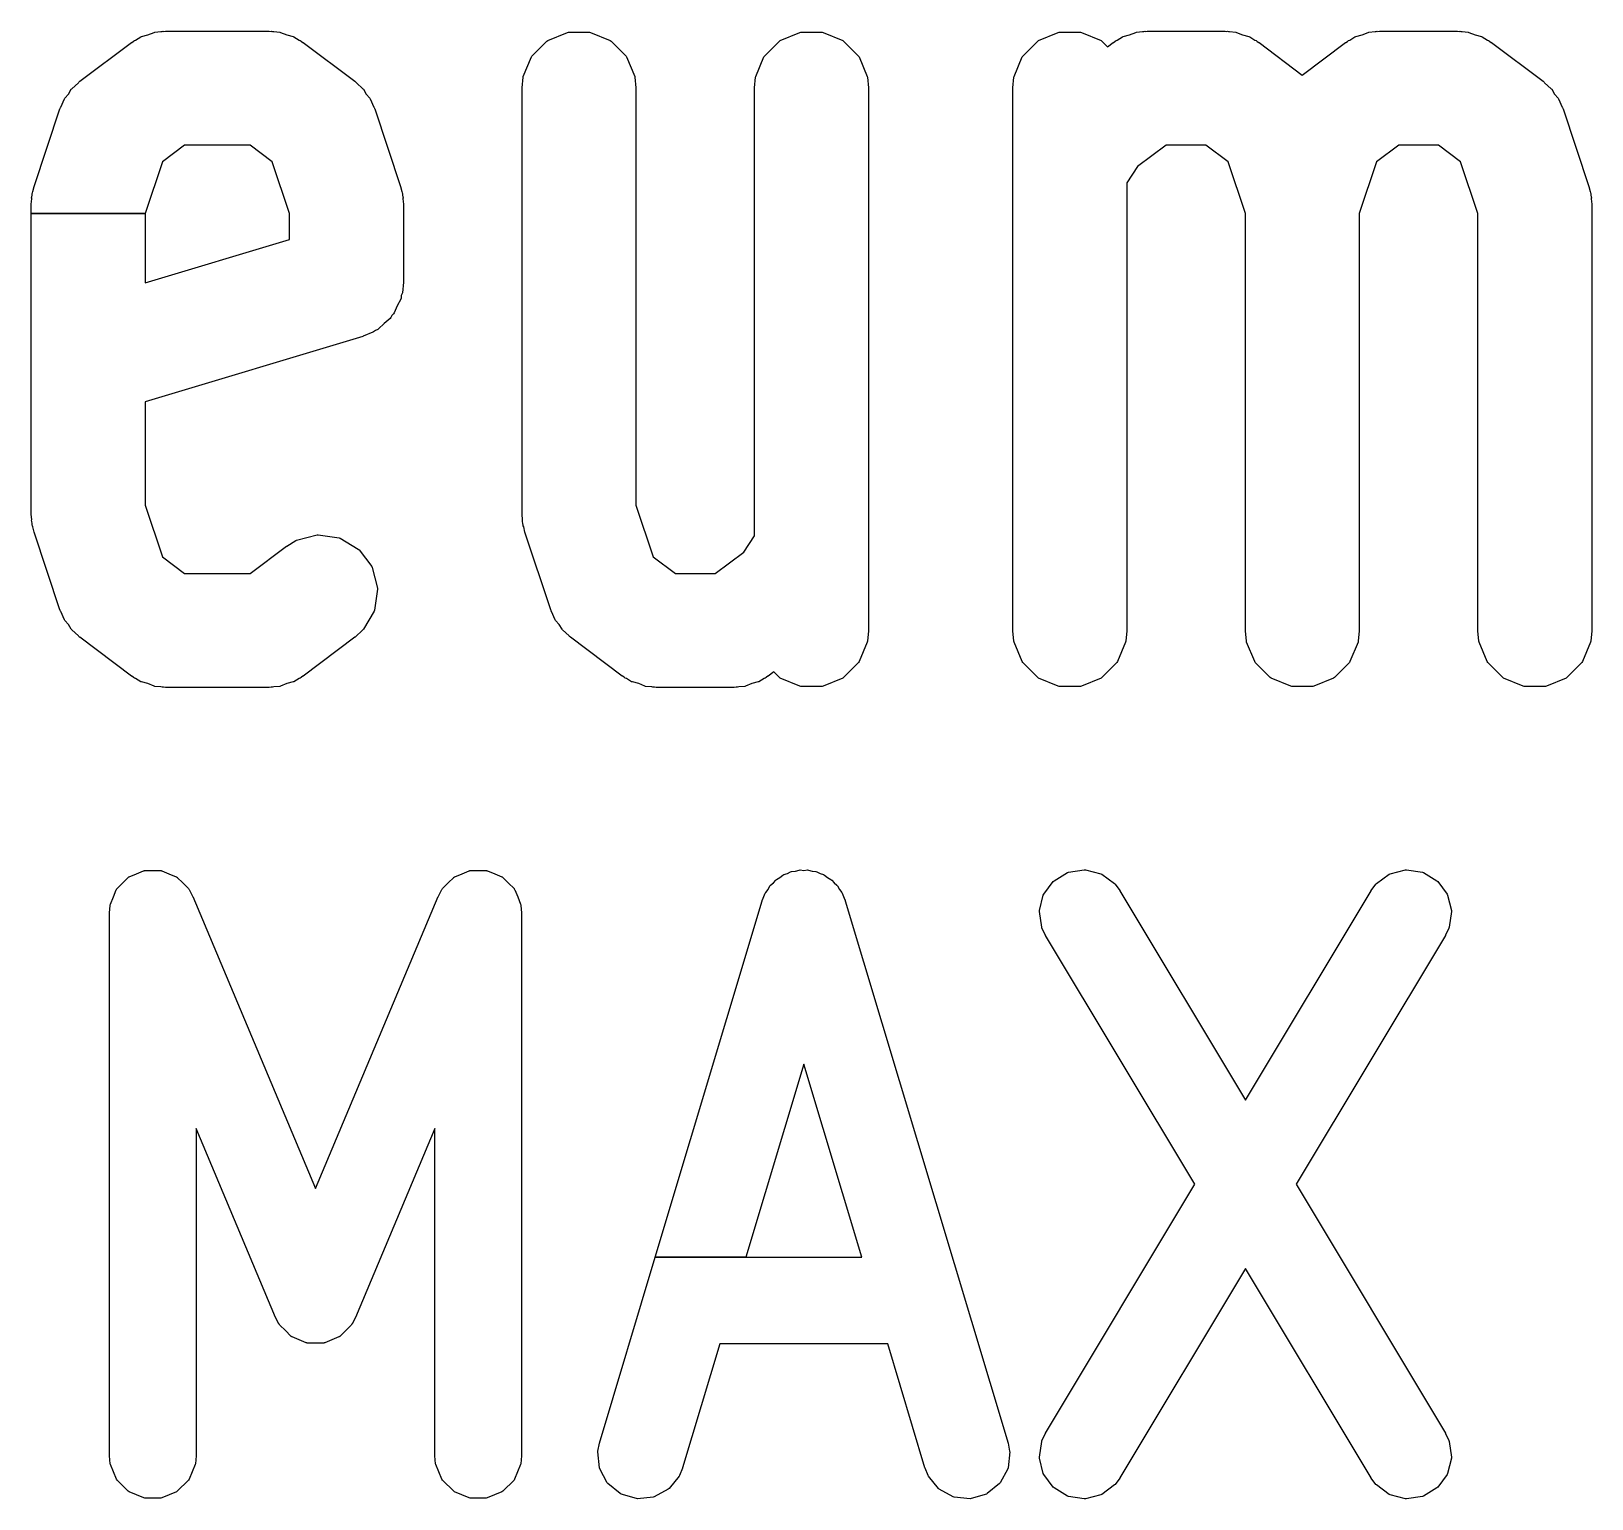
# Model space of a CAD drawing. Header units: millimetres. Extents: x 0 to 98, y 0 to 67.8.
# Drawn here: x 6.04 to 8.917, y 62.215 to 64.921 of the extents above; entities that cross this region are included whole.
import ezdxf

# ---------------------------------------------------------------- set-up
doc = ezdxf.new("R2010")
doc.units = ezdxf.units.MM
doc.layers.add('Edge.Cuts', color=254, linetype='CONTINUOUS', true_color=0xd0d2cd)

msp = doc.modelspace()

# ---------------------------------------------------------------- linework, layer by layer
at = {"layer": 'Edge.Cuts', "linetype": 'CONTINUOUS'}
for p, q in [((6.129857, 64.829043), (6.225095, 64.900472)), ((6.225095, 64.900472), (6.225501, 64.900746)), ((6.225501, 64.900746), (6.22828, 64.902434)), ((6.22828, 64.902434), (6.229004, 64.903156)), ((6.229004, 64.903156), (6.230624, 64.904238)), ((6.230624, 64.904238), (6.232613, 64.905063)), ((6.232613, 64.905063), (6.242262, 64.910916)), ((6.242262, 64.910916), (6.243614, 64.911484)), ((6.243614, 64.911484), (6.255411, 64.914508)), ((6.255411, 64.914508), (6.266673, 64.919171)), ((6.266673, 64.919171), (6.268096, 64.919527)), ((6.268096, 64.919527), (6.27932, 64.920633)), ((6.27932, 64.920633), (6.281412, 64.921168)), ((6.281412, 64.921168), (6.283357, 64.921274)), ((6.283357, 64.921274), (6.284368, 64.92113)), ((6.284368, 64.92113), (6.287606, 64.921448)), ((6.287606, 64.921448), (6.288095, 64.921472)), ((6.288095, 64.921472), (6.478571, 64.921472)), ((6.478571, 64.921472), (6.47906, 64.921448)), ((6.47906, 64.921448), (6.482296, 64.92113)), ((6.482296, 64.92113), (6.483309, 64.921274)), ((6.483309, 64.921274), (6.485255, 64.921168)), ((6.485255, 64.921168), (6.487345, 64.920633)), ((6.487345, 64.920633), (6.49857, 64.919527)), ((6.49857, 64.919527), (6.499994, 64.91917)), ((6.499994, 64.91917), (6.511246, 64.914509)), ((6.511246, 64.914509), (6.523053, 64.911484)), ((6.523053, 64.911484), (6.524405, 64.910915)), ((6.524405, 64.910915), (6.534048, 64.905065)), ((6.534048, 64.905065), (6.536043, 64.904238)), ((6.536043, 64.904238), (6.537664, 64.903155)), ((6.537664, 64.903155), (6.538385, 64.902434)), ((6.538385, 64.902434), (6.541165, 64.900747)), ((6.541165, 64.900747), (6.541571, 64.900472)), ((6.541571, 64.900472), (6.636809, 64.829043)), ((6.963317, 64.875565), (6.990907, 64.903155)), ((6.990907, 64.903155), (6.99253, 64.904238)), ((6.99253, 64.904238), (7.028578, 64.91917)), ((7.028578, 64.91917), (7.030491, 64.919551)), ((7.030491, 64.919551), (7.069509, 64.919551)), ((7.069509, 64.919551), (7.071422, 64.91917)), ((7.071422, 64.91917), (7.10747, 64.904238)), ((7.10747, 64.904238), (7.109093, 64.903155)), ((7.109093, 64.903155), (7.136683, 64.875565)), ((7.391888, 64.875565), (7.419478, 64.903155)), ((7.419478, 64.903155), (7.421101, 64.904238)), ((7.421101, 64.904238), (7.457149, 64.91917)), ((7.457149, 64.91917), (7.459062, 64.919551)), ((7.459062, 64.919551), (7.49808, 64.919551)), ((7.49808, 64.919551), (7.499993, 64.91917)), ((7.499993, 64.91917), (7.536041, 64.904238)), ((7.536041, 64.904238), (7.537664, 64.903155)), ((7.537664, 64.903155), (7.565254, 64.875565)), ((7.868079, 64.875565), (7.895669, 64.903155)), ((7.895669, 64.903155), (7.897292, 64.904238)), ((7.897292, 64.904238), (7.93334, 64.91917)), ((7.93334, 64.91917), (7.935253, 64.919551)), ((7.935253, 64.919551), (7.974271, 64.919551)), ((7.974271, 64.919551), (7.976184, 64.91917)), ((7.976184, 64.91917), (8.012232, 64.904238)), ((8.012232, 64.904238), (8.013855, 64.903155)), ((8.013855, 64.903155), (8.024286, 64.892724)), ((8.024286, 64.892724), (8.034619, 64.900472)), ((8.034619, 64.900472), (8.035025, 64.900746)), ((8.035025, 64.900746), (8.037804, 64.902434)), ((8.037804, 64.902434), (8.038528, 64.903156)), ((8.038528, 64.903156), (8.040148, 64.904238)), ((8.040148, 64.904238), (8.042137, 64.905063)), ((8.042137, 64.905063), (8.051786, 64.910916)), ((8.051786, 64.910916), (8.053138, 64.911484)), ((8.053138, 64.911484), (8.064935, 64.914508)), ((8.064935, 64.914508), (8.076197, 64.919171)), ((8.076197, 64.919171), (8.07762, 64.919527)), ((8.07762, 64.919527), (8.088844, 64.920633)), ((8.088844, 64.920633), (8.090936, 64.921168)), ((8.090936, 64.921168), (8.092881, 64.921274)), ((8.092881, 64.921274), (8.093892, 64.92113)), ((8.093892, 64.92113), (8.09713, 64.921448)), ((8.09713, 64.921448), (8.097619, 64.921472)), ((8.097619, 64.921472), (8.240476, 64.921472)), ((8.240476, 64.921472), (8.240965, 64.921448)), ((8.240965, 64.921448), (8.244201, 64.92113)), ((8.244201, 64.92113), (8.245214, 64.921274)), ((8.245214, 64.921274), (8.24716, 64.921168)), ((8.24716, 64.921168), (8.24925, 64.920633)), ((8.24925, 64.920633), (8.260475, 64.919527)), ((8.260475, 64.919527), (8.261899, 64.91917)), ((8.261899, 64.91917), (8.273151, 64.914509)), ((8.273151, 64.914509), (8.284958, 64.911484)), ((8.284958, 64.911484), (8.28631, 64.910915)), ((8.28631, 64.910915), (8.295953, 64.905065)), ((8.295953, 64.905065), (8.297948, 64.904238)), ((8.297948, 64.904238), (8.299569, 64.903155)), ((8.299569, 64.903155), (8.30029, 64.902434)), ((8.30029, 64.902434), (8.30307, 64.900747)), ((8.30307, 64.900747), (8.303476, 64.900472)), ((8.303476, 64.900472), (8.383333, 64.84058)), ((8.383333, 64.84058), (8.46319, 64.900472)), ((8.46319, 64.900472), (8.463596, 64.900746)), ((8.463596, 64.900746), (8.466375, 64.902434)), ((8.466375, 64.902434), (8.467099, 64.903156)), ((8.467099, 64.903156), (8.468719, 64.904238)), ((8.468719, 64.904238), (8.470708, 64.905063)), ((8.470708, 64.905063), (8.480357, 64.910916)), ((8.480357, 64.910916), (8.481709, 64.911484)), ((8.481709, 64.911484), (8.493506, 64.914508)), ((8.493506, 64.914508), (8.504768, 64.919171)), ((8.504768, 64.919171), (8.506191, 64.919527)), ((8.506191, 64.919527), (8.517415, 64.920633)), ((8.517415, 64.920633), (8.519507, 64.921168)), ((8.519507, 64.921168), (8.521452, 64.921274)), ((8.521452, 64.921274), (8.522463, 64.92113)), ((8.522463, 64.92113), (8.525701, 64.921448)), ((8.525701, 64.921448), (8.52619, 64.921472)), ((8.52619, 64.921472), (8.669047, 64.921472)), ((8.669047, 64.921472), (8.669536, 64.921448)), ((8.669536, 64.921448), (8.672771, 64.92113)), ((8.672771, 64.92113), (8.673784, 64.921274)), ((8.673784, 64.921274), (8.67573, 64.921168)), ((8.67573, 64.921168), (8.67782, 64.920633)), ((8.67782, 64.920633), (8.689046, 64.919527)), ((8.689046, 64.919527), (8.690469, 64.91917)), ((8.690469, 64.91917), (8.701716, 64.914512)), ((8.701716, 64.914512), (8.713528, 64.911485)), ((8.713528, 64.911485), (8.714881, 64.910916)), ((8.714881, 64.910916), (8.72453, 64.905062)), ((8.72453, 64.905062), (8.726518, 64.904238)), ((8.726518, 64.904238), (8.72814, 64.903155)), ((8.72814, 64.903155), (8.728861, 64.902434)), ((8.728861, 64.902434), (8.731641, 64.900747)), ((8.731641, 64.900747), (8.732047, 64.900472)), ((8.732047, 64.900472), (8.827286, 64.829043)), ((6.947302, 64.837894), (6.962234, 64.873942)), ((6.962234, 64.873942), (6.963317, 64.875565)), ((7.136683, 64.875565), (7.137766, 64.873942)), ((7.137766, 64.873942), (7.152698, 64.837894)), ((7.375873, 64.837894), (7.390805, 64.873942)), ((7.390805, 64.873942), (7.391888, 64.875565)), ((7.565254, 64.875565), (7.566337, 64.873942)), ((7.566337, 64.873942), (7.581269, 64.837894)), ((7.852064, 64.837894), (7.866996, 64.873942)), ((7.866996, 64.873942), (7.868079, 64.875565)), ((6.108893, 64.805558), (6.1141, 64.814349)), ((6.1141, 64.814349), (6.115024, 64.815488)), ((6.115024, 64.815488), (6.12711, 64.826562)), ((6.12711, 64.826562), (6.127771, 64.827322)), ((6.127771, 64.827322), (6.128886, 64.828188)), ((6.128886, 64.828188), (6.129483, 64.828733)), ((6.129483, 64.828733), (6.129857, 64.829043)), ((6.636809, 64.829043), (6.637185, 64.828731)), ((6.637185, 64.828731), (6.637776, 64.82819)), ((6.637776, 64.82819), (6.638899, 64.827318)), ((6.638899, 64.827318), (6.639559, 64.826557)), ((6.639559, 64.826557), (6.651642, 64.815487)), ((6.651642, 64.815487), (6.652566, 64.814347)), ((6.652566, 64.814347), (6.657767, 64.805562)), ((6.945, 64.816472), (6.945024, 64.816962)), ((6.945, 64.030758), (6.945, 64.816472)), ((6.945024, 64.816962), (6.946945, 64.836471)), ((6.946945, 64.836471), (6.947302, 64.837894)), ((7.152698, 64.837894), (7.153055, 64.836471)), ((7.153055, 64.836471), (7.154976, 64.816962)), ((7.154976, 64.816962), (7.155, 64.816472)), ((7.155, 64.816472), (7.155, 64.047795)), ((7.373571, 64.816472), (7.373595, 64.816962)), ((7.373571, 63.991122), (7.373571, 64.816472)), ((7.373595, 64.816962), (7.375516, 64.836471)), ((7.375516, 64.836471), (7.375873, 64.837894)), ((7.581269, 64.837894), (7.581626, 64.836471)), ((7.581626, 64.836471), (7.583547, 64.816962)), ((7.583547, 64.816962), (7.583571, 64.816472)), ((7.583571, 64.816472), (7.583571, 63.816472)), ((7.849762, 64.816472), (7.849786, 64.816962)), ((7.849762, 63.816472), (7.849762, 64.816472)), ((7.849786, 64.816962), (7.851707, 64.836471)), ((7.851707, 64.836471), (7.852064, 64.837894)), ((8.827286, 64.829043), (8.827662, 64.828731)), ((8.827662, 64.828731), (8.828254, 64.828189)), ((8.828254, 64.828189), (8.829374, 64.827319)), ((8.829374, 64.827319), (8.830029, 64.826564)), ((8.830029, 64.826564), (8.842119, 64.815488)), ((8.842119, 64.815488), (8.843043, 64.814348)), ((8.843043, 64.814348), (8.848246, 64.80556)), ((6.094734, 64.781643), (6.101414, 64.796604)), ((6.101414, 64.796604), (6.102203, 64.797842)), ((6.102203, 64.797842), (6.108893, 64.805558)), ((6.657767, 64.805562), (6.664463, 64.797842)), ((6.664463, 64.797842), (6.665252, 64.796604)), ((6.665252, 64.796604), (6.67193, 64.781643)), ((8.848246, 64.80556), (8.85494, 64.797842)), ((8.85494, 64.797842), (8.855729, 64.796604)), ((8.855729, 64.796604), (8.862408, 64.781641)), ((6.045627, 64.63539), (6.093246, 64.778246)), ((6.093246, 64.778246), (6.093422, 64.778701)), ((6.093422, 64.778701), (6.093748, 64.779434)), ((6.093748, 64.779434), (6.094219, 64.780771)), ((6.094219, 64.780771), (6.094734, 64.781643)), ((6.67193, 64.781643), (6.672444, 64.780776)), ((6.672444, 64.780776), (6.672911, 64.779447)), ((6.672911, 64.779447), (6.673242, 64.778706)), ((6.673242, 64.778706), (6.67342, 64.778247)), ((6.67342, 64.778247), (6.721039, 64.63539)), ((8.862408, 64.781641), (8.862922, 64.780774)), ((8.862922, 64.780774), (8.863388, 64.779446)), ((8.863388, 64.779446), (8.863719, 64.778706)), ((8.863719, 64.778706), (8.863897, 64.778247)), ((8.863897, 64.778247), (8.911516, 64.63539)), ((6.323096, 64.711472), (6.282094, 64.680723)), ((6.44357, 64.711472), (6.323096, 64.711472)), ((6.48457, 64.680723), (6.44357, 64.711472)), ((8.13262, 64.711472), (8.079769, 64.671835)), ((8.205475, 64.711472), (8.13262, 64.711472)), ((8.246475, 64.680723), (8.205475, 64.711472)), ((8.561191, 64.711472), (8.520189, 64.680723)), ((8.634047, 64.711472), (8.561191, 64.711472)), ((8.675047, 64.680723), (8.634047, 64.711472)), ((6.282094, 64.680723), (6.250238, 64.58515)), ((6.516428, 64.58515), (6.48457, 64.680723)), ((8.079769, 64.671835), (8.059762, 64.641824)), ((8.278333, 64.58515), (8.246475, 64.680723)), ((8.520189, 64.680723), (8.488333, 64.58515)), ((8.706905, 64.58515), (8.675047, 64.680723)), ((8.059762, 64.641824), (8.059762, 63.816472)), ((6.040262, 64.602676), (6.041192, 64.612132)), ((6.041036, 64.614339), (6.041147, 64.615801)), ((6.041192, 64.612132), (6.041036, 64.614339)), ((6.041147, 64.615801), (6.041864, 64.618961)), ((6.041864, 64.618961), (6.042183, 64.622186)), ((6.042183, 64.622186), (6.042539, 64.623607)), ((6.042539, 64.623607), (6.043389, 64.625662)), ((6.043389, 64.625662), (6.045495, 64.634918)), ((6.045495, 64.634918), (6.045627, 64.63539)), ((6.721039, 64.63539), (6.721172, 64.634917)), ((6.721172, 64.634917), (6.723277, 64.625657)), ((6.723277, 64.625657), (6.724126, 64.623609)), ((6.724126, 64.623609), (6.724483, 64.622185)), ((6.724483, 64.622185), (6.7248, 64.618957)), ((6.7248, 64.618957), (6.725518, 64.615803)), ((6.72563, 64.614338), (6.725472, 64.61213)), ((6.725472, 64.61213), (6.726404, 64.602676)), ((6.725518, 64.615803), (6.72563, 64.614338)), ((8.911516, 64.63539), (8.911649, 64.634917)), ((8.911649, 64.634917), (8.913754, 64.625657)), ((8.913754, 64.625657), (8.914603, 64.623609)), ((8.914603, 64.623609), (8.91496, 64.622185)), ((8.91496, 64.622185), (8.915277, 64.618957)), ((8.915277, 64.618957), (8.915995, 64.615803)), ((8.916107, 64.614338), (8.915949, 64.61213)), ((8.915949, 64.61213), (8.916881, 64.602676)), ((8.915995, 64.615803), (8.916107, 64.614338)), ((6.040238, 64.602186), (6.040262, 64.602676)), ((6.040238, 64.58515), (6.040238, 64.602186)), ((6.040238, 64.030758), (6.040238, 64.58515)), ((6.040238, 64.58515), (6.250238, 64.58515)), ((6.250238, 64.58515), (6.040238, 64.58515)), ((6.250238, 64.58515), (6.250238, 64.457597)), ((6.516428, 64.537454), (6.516428, 64.58515)), ((6.726404, 64.602676), (6.726428, 64.602186)), ((6.726428, 64.602186), (6.726428, 64.459329)), ((8.278333, 63.816472), (8.278333, 64.58515)), ((8.488333, 64.58515), (8.488333, 63.816472)), ((8.706905, 63.816472), (8.706905, 64.58515)), ((8.916881, 64.602676), (8.916905, 64.602186)), ((8.916905, 64.602186), (8.916905, 63.816472)), ((6.250238, 64.457597), (6.516428, 64.537454)), ((6.724126, 64.437906), (6.722448, 64.43386)), ((6.724483, 64.43933), (6.724126, 64.437906)), ((6.726404, 64.458839), (6.724483, 64.43933)), ((6.726428, 64.459329), (6.726404, 64.458839)), ((6.714659, 64.415054), (6.709194, 64.401859)), ((6.721435, 64.427636), (6.714659, 64.415054)), ((6.722007, 64.429503), (6.721435, 64.427636)), ((6.722448, 64.43386), (6.722007, 64.429503)), ((6.69062, 64.382748), (6.680521, 64.372647)), ((6.701694, 64.391778), (6.69062, 64.382748)), ((6.702937, 64.393283), (6.701694, 64.391778)), ((6.705013, 64.397141), (6.702937, 64.393283)), ((6.70811, 64.400236), (6.705013, 64.397141)), ((6.709194, 64.401859), (6.70811, 64.400236)), ((6.6516, 64.358757), (6.250238, 64.238349)), ((6.652062, 64.358921), (6.6516, 64.358757)), ((6.670196, 64.366367), (6.652062, 64.358921)), ((6.671458, 64.367118), (6.670196, 64.366367)), ((6.674851, 64.369887), (6.671458, 64.367118)), ((6.678898, 64.371562), (6.674851, 64.369887)), ((6.680521, 64.372647), (6.678898, 64.371562)), ((6.250238, 64.238349), (6.250238, 64.047795)), ((6.250238, 64.047795), (6.282094, 63.952222)), ((7.155, 64.047795), (7.186856, 63.952222)), ((6.040262, 64.030268), (6.040238, 64.030758)), ((6.041192, 64.020814), (6.040262, 64.030268)), ((6.041036, 64.018605), (6.041192, 64.020814)), ((6.041147, 64.017143), (6.041036, 64.018605)), ((6.041864, 64.013985), (6.041147, 64.017143)), ((6.042183, 64.010758), (6.041864, 64.013985)), ((6.042539, 64.009336), (6.042183, 64.010758)), ((6.043389, 64.007281), (6.042539, 64.009336)), ((6.045495, 63.998026), (6.043389, 64.007281)), ((6.945024, 64.030268), (6.945, 64.030758)), ((6.945954, 64.020814), (6.945024, 64.030268)), ((6.945798, 64.018605), (6.945954, 64.020814)), ((6.945909, 64.017143), (6.945798, 64.018605)), ((6.946626, 64.013985), (6.945909, 64.017143)), ((6.946945, 64.010758), (6.946626, 64.013985)), ((6.947301, 64.009336), (6.946945, 64.010758)), ((6.948151, 64.007281), (6.947301, 64.009336)), ((6.950257, 63.998026), (6.948151, 64.007281)), ((6.045627, 63.997554), (6.045495, 63.998026)), ((6.093245, 63.854697), (6.045627, 63.997554)), ((6.511215, 63.972175), (6.527975, 63.982344)), ((6.527975, 63.982344), (6.529328, 63.982913)), ((6.529328, 63.982913), (6.567126, 63.992596)), ((6.567126, 63.992596), (6.569074, 63.992702)), ((6.569074, 63.992702), (6.6077, 63.987184)), ((6.6077, 63.987184), (6.609541, 63.986536)), ((6.609541, 63.986536), (6.643115, 63.966656)), ((6.950389, 63.997554), (6.950257, 63.998026)), ((6.998007, 63.854697), (6.950389, 63.997554)), ((7.353562, 63.961109), (7.373571, 63.991122)), ((6.282094, 63.952222), (6.323095, 63.921472)), ((6.443571, 63.921472), (6.510809, 63.9719)), ((6.510809, 63.9719), (6.511215, 63.972175)), ((6.643115, 63.966656), (6.644567, 63.965354)), ((6.644567, 63.965354), (6.667978, 63.93414)), ((7.186856, 63.952222), (7.227857, 63.921472)), ((7.300714, 63.921472), (7.353562, 63.961109)), ((6.323095, 63.921472), (6.443571, 63.921472)), ((6.667978, 63.93414), (6.668822, 63.932381)), ((6.668822, 63.932381), (6.678505, 63.894583)), ((7.227857, 63.921472), (7.300714, 63.921472)), ((6.678611, 63.892635), (6.673093, 63.854009)), ((6.678505, 63.894583), (6.678611, 63.892635)), ((6.093422, 63.854242), (6.093245, 63.854697)), ((6.093746, 63.853515), (6.093422, 63.854242)), ((6.09422, 63.85217), (6.093746, 63.853515)), ((6.094729, 63.851309), (6.09422, 63.85217)), ((6.101414, 63.836338), (6.094729, 63.851309)), ((6.102203, 63.835101), (6.101414, 63.836338)), ((6.108895, 63.827385), (6.102203, 63.835101)), ((6.672445, 63.852168), (6.652565, 63.818594)), ((6.673093, 63.854009), (6.672445, 63.852168)), ((6.998184, 63.854242), (6.998007, 63.854697)), ((6.998508, 63.853515), (6.998184, 63.854242)), ((6.998982, 63.85217), (6.998508, 63.853515)), ((6.999491, 63.851309), (6.998982, 63.85217)), ((7.006176, 63.836338), (6.999491, 63.851309)), ((7.006965, 63.835101), (7.006176, 63.836338)), ((7.013657, 63.827385), (7.006965, 63.835101)), ((6.114101, 63.818594), (6.108895, 63.827385)), ((6.115025, 63.817455), (6.114101, 63.818594)), ((6.12711, 63.806383), (6.115025, 63.817455)), ((6.127768, 63.805625), (6.12711, 63.806383)), ((6.128876, 63.804766), (6.127768, 63.805625)), ((6.12948, 63.804212), (6.128876, 63.804766)), ((6.651641, 63.817455), (6.637187, 63.804213)), ((6.652565, 63.818594), (6.651641, 63.817455)), ((7.018863, 63.818594), (7.013657, 63.827385)), ((7.019787, 63.817455), (7.018863, 63.818594)), ((7.031872, 63.806383), (7.019787, 63.817455)), ((7.03253, 63.805625), (7.031872, 63.806383)), ((7.033638, 63.804766), (7.03253, 63.805625)), ((7.034242, 63.804212), (7.033638, 63.804766)), ((7.583547, 63.815982), (7.581626, 63.796473)), ((7.583571, 63.816472), (7.583547, 63.815982)), ((7.849786, 63.815982), (7.849762, 63.816472)), ((7.851707, 63.796473), (7.849786, 63.815982)), ((8.059738, 63.815982), (8.057817, 63.796473)), ((8.059762, 63.816472), (8.059738, 63.815982)), ((8.278357, 63.815982), (8.278333, 63.816472)), ((8.280278, 63.796473), (8.278357, 63.815982)), ((8.488309, 63.815982), (8.486388, 63.796473)), ((8.488333, 63.816472), (8.488309, 63.815982)), ((8.706929, 63.815982), (8.706905, 63.816472)), ((8.70885, 63.796473), (8.706929, 63.815982)), ((8.916881, 63.815982), (8.91496, 63.796473)), ((8.916905, 63.816472), (8.916881, 63.815982)), ((6.129857, 63.8039), (6.12948, 63.804212)), ((6.225095, 63.732472), (6.129857, 63.8039)), ((6.636809, 63.8039), (6.541571, 63.732472)), ((6.637187, 63.804213), (6.636809, 63.8039)), ((7.034619, 63.8039), (7.034242, 63.804212)), ((7.129857, 63.732472), (7.034619, 63.8039)), ((7.581269, 63.79505), (7.566337, 63.759002)), ((7.581626, 63.796473), (7.581269, 63.79505)), ((7.852064, 63.79505), (7.851707, 63.796473)), ((7.866996, 63.759002), (7.852064, 63.79505)), ((8.05746, 63.79505), (8.042528, 63.759002)), ((8.057817, 63.796473), (8.05746, 63.79505)), ((8.280635, 63.79505), (8.280278, 63.796473)), ((8.295567, 63.759002), (8.280635, 63.79505)), ((8.486031, 63.79505), (8.471099, 63.759002)), ((8.486388, 63.796473), (8.486031, 63.79505)), ((8.709207, 63.79505), (8.70885, 63.796473)), ((8.724139, 63.759002), (8.709207, 63.79505)), ((8.914603, 63.79505), (8.899671, 63.759002)), ((8.91496, 63.796473), (8.914603, 63.79505)), ((7.565254, 63.757379), (7.537664, 63.729789)), ((7.566337, 63.759002), (7.565254, 63.757379)), ((7.868079, 63.757379), (7.866996, 63.759002)), ((7.895669, 63.729789), (7.868079, 63.757379)), ((8.041445, 63.757379), (8.013855, 63.729789)), ((8.042528, 63.759002), (8.041445, 63.757379)), ((8.29665, 63.757379), (8.295567, 63.759002)), ((8.32424, 63.729789), (8.29665, 63.757379)), ((8.470016, 63.757379), (8.442426, 63.729789)), ((8.471099, 63.759002), (8.470016, 63.757379)), ((8.725222, 63.757379), (8.724139, 63.759002)), ((8.752812, 63.729789), (8.725222, 63.757379)), ((8.898588, 63.757379), (8.870998, 63.729789)), ((8.899671, 63.759002), (8.898588, 63.757379)), ((6.225502, 63.732197), (6.225095, 63.732472)), ((6.228278, 63.730513), (6.225502, 63.732197)), ((6.229002, 63.729789), (6.228278, 63.730513)), ((6.230625, 63.728705), (6.229002, 63.729789)), ((6.232614, 63.727882), (6.230625, 63.728705)), ((6.242261, 63.722028), (6.232614, 63.727882)), ((6.243614, 63.721459), (6.242261, 63.722028)), ((6.255424, 63.718434), (6.243614, 63.721459)), ((6.266673, 63.713774), (6.255424, 63.718434)), ((6.511243, 63.718435), (6.499994, 63.713774)), ((6.523052, 63.721459), (6.511243, 63.718435)), ((6.524405, 63.722028), (6.523052, 63.721459)), ((6.534052, 63.727883), (6.524405, 63.722028)), ((6.53604, 63.728705), (6.534052, 63.727883)), ((6.537665, 63.729791), (6.53604, 63.728705)), ((6.538384, 63.730512), (6.537665, 63.729791)), ((6.541164, 63.732197), (6.538384, 63.730512)), ((6.541571, 63.732472), (6.541164, 63.732197)), ((7.130264, 63.732197), (7.129857, 63.732472)), ((7.13304, 63.730513), (7.130264, 63.732197)), ((7.133764, 63.729789), (7.13304, 63.730513)), ((7.135387, 63.728705), (7.133764, 63.729789)), ((7.137376, 63.727882), (7.135387, 63.728705)), ((7.147023, 63.722028), (7.137376, 63.727882)), ((7.148376, 63.721459), (7.147023, 63.722028)), ((7.160186, 63.718434), (7.148376, 63.721459)), ((7.171435, 63.713774), (7.160186, 63.718434)), ((7.368386, 63.718435), (7.357137, 63.713774)), ((7.380195, 63.721459), (7.368386, 63.718435)), ((7.381548, 63.722028), (7.380195, 63.721459)), ((7.391195, 63.727883), (7.381548, 63.722028)), ((7.393183, 63.728705), (7.391195, 63.727883)), ((7.394808, 63.729791), (7.393183, 63.728705)), ((7.395527, 63.730512), (7.394808, 63.729791)), ((7.398307, 63.732197), (7.395527, 63.730512)), ((7.398714, 63.732472), (7.398307, 63.732197)), ((7.409045, 63.740222), (7.398714, 63.732472)), ((7.419478, 63.729789), (7.409045, 63.740222)), ((7.421101, 63.728706), (7.419478, 63.729789)), ((7.457149, 63.713774), (7.421101, 63.728706)), ((7.536041, 63.728706), (7.499993, 63.713774)), ((7.537664, 63.729789), (7.536041, 63.728706)), ((7.897292, 63.728706), (7.895669, 63.729789)), ((7.93334, 63.713774), (7.897292, 63.728706)), ((8.012232, 63.728706), (7.976184, 63.713774)), ((8.013855, 63.729789), (8.012232, 63.728706)), ((8.325863, 63.728706), (8.32424, 63.729789)), ((8.361911, 63.713774), (8.325863, 63.728706)), ((8.440803, 63.728706), (8.404755, 63.713774)), ((8.442426, 63.729789), (8.440803, 63.728706)), ((8.754435, 63.728706), (8.752812, 63.729789)), ((8.790483, 63.713774), (8.754435, 63.728706)), ((8.869375, 63.728706), (8.833327, 63.713774)), ((8.870998, 63.729789), (8.869375, 63.728706)), ((6.268096, 63.713417), (6.266673, 63.713774)), ((6.279324, 63.712313), (6.268096, 63.713417)), ((6.281411, 63.711777), (6.279324, 63.712313)), ((6.283361, 63.71167), (6.281411, 63.711777)), ((6.284371, 63.711815), (6.283361, 63.71167)), ((6.287605, 63.711496), (6.284371, 63.711815)), ((6.288095, 63.711472), (6.287605, 63.711496)), ((6.478571, 63.711472), (6.288095, 63.711472)), ((6.479062, 63.711496), (6.478571, 63.711472)), ((6.482293, 63.711815), (6.479062, 63.711496)), ((6.483305, 63.71167), (6.482293, 63.711815)), ((6.485256, 63.711777), (6.483305, 63.71167)), ((6.487342, 63.712313), (6.485256, 63.711777)), ((6.49857, 63.713417), (6.487342, 63.712313)), ((6.499994, 63.713774), (6.49857, 63.713417)), ((7.172858, 63.713417), (7.171435, 63.713774)), ((7.184086, 63.712313), (7.172858, 63.713417)), ((7.186173, 63.711777), (7.184086, 63.712313)), ((7.188123, 63.71167), (7.186173, 63.711777)), ((7.189133, 63.711815), (7.188123, 63.71167)), ((7.192367, 63.711496), (7.189133, 63.711815)), ((7.192857, 63.711472), (7.192367, 63.711496)), ((7.335714, 63.711472), (7.192857, 63.711472)), ((7.336205, 63.711496), (7.335714, 63.711472)), ((7.339436, 63.711815), (7.336205, 63.711496)), ((7.340448, 63.71167), (7.339436, 63.711815)), ((7.342399, 63.711777), (7.340448, 63.71167)), ((7.344485, 63.712313), (7.342399, 63.711777)), ((7.355713, 63.713417), (7.344485, 63.712313)), ((7.357137, 63.713774), (7.355713, 63.713417)), ((7.459062, 63.713393), (7.457149, 63.713774)), ((7.49808, 63.713393), (7.459062, 63.713393)), ((7.499993, 63.713774), (7.49808, 63.713393)), ((7.935253, 63.713393), (7.93334, 63.713774)), ((7.974271, 63.713393), (7.935253, 63.713393)), ((7.976184, 63.713774), (7.974271, 63.713393)), ((8.363824, 63.713393), (8.361911, 63.713774)), ((8.402842, 63.713393), (8.363824, 63.713393)), ((8.404755, 63.713774), (8.402842, 63.713393)), ((8.792396, 63.713393), (8.790483, 63.713774)), ((8.831414, 63.713393), (8.792396, 63.713393)), ((8.833327, 63.713774), (8.831414, 63.713393)), ((6.234027, 63.36768), (6.247355, 63.373277)), ((6.247355, 63.373277), (6.247721, 63.373352)), ((6.247721, 63.373352), (6.247741, 63.37336)), ((6.247741, 63.37336), (6.248487, 63.373509)), ((6.248487, 63.373509), (6.249264, 63.373667)), ((6.249264, 63.373667), (6.249286, 63.373668)), ((6.249286, 63.373668), (6.249653, 63.37374)), ((6.249653, 63.37374), (6.264101, 63.37374)), ((6.264101, 63.37374), (6.278529, 63.373811)), ((6.278529, 63.373811), (6.278895, 63.37374)), ((6.278895, 63.37374), (6.278917, 63.37374)), ((6.278917, 63.37374), (6.279706, 63.373583)), ((6.279706, 63.373583), (6.280443, 63.37344)), ((6.280443, 63.37344), (6.280461, 63.373433)), ((6.280461, 63.373433), (6.28083, 63.373359)), ((6.28083, 63.373359), (6.294157, 63.367839)), ((6.834375, 63.367825), (6.84774, 63.37336)), ((6.84774, 63.37336), (6.848112, 63.373434)), ((6.848112, 63.373434), (6.848127, 63.37344)), ((6.848127, 63.37344), (6.848777, 63.373567)), ((6.848777, 63.373567), (6.849653, 63.37374)), ((6.849653, 63.37374), (6.849675, 63.37374)), ((6.849675, 63.37374), (6.850041, 63.373811)), ((6.850041, 63.373811), (6.864469, 63.37374)), ((6.864469, 63.37374), (6.878917, 63.37374)), ((6.878917, 63.37374), (6.879281, 63.373668)), ((6.879281, 63.373668), (6.879305, 63.373667)), ((6.879305, 63.373667), (6.880367, 63.373451)), ((6.880367, 63.373451), (6.880838, 63.373356)), ((6.880838, 63.373356), (6.880847, 63.373353)), ((6.880847, 63.373353), (6.881215, 63.373277)), ((6.881215, 63.373277), (6.894542, 63.36768)), ((7.448893, 63.372582), (7.455727, 63.374631)), ((7.455727, 63.374631), (7.457668, 63.374816)), ((7.457668, 63.374816), (7.46428, 63.374145)), ((7.46428, 63.374145), (7.470902, 63.374817)), ((7.470902, 63.374817), (7.472843, 63.374632)), ((7.472843, 63.374632), (7.479685, 63.37258)), ((7.952536, 63.370731), (7.981481, 63.375038)), ((7.981481, 63.375038), (7.98343, 63.374943)), ((7.98343, 63.374943), (8.011819, 63.367846)), ((8.545323, 63.367846), (8.573712, 63.374943)), ((8.573712, 63.374943), (8.575661, 63.375038)), ((8.575661, 63.375038), (8.604606, 63.370731)), ((6.198389, 63.340384), (6.208579, 63.350575)), ((6.208579, 63.350575), (6.218757, 63.360853)), ((6.218757, 63.360853), (6.21907, 63.361066)), ((6.21907, 63.361066), (6.219095, 63.36109)), ((6.219095, 63.36109), (6.219676, 63.361477)), ((6.219676, 63.361477), (6.220353, 63.361936)), ((6.220353, 63.361936), (6.22039, 63.361952)), ((6.22039, 63.361952), (6.220703, 63.36216)), ((6.220703, 63.36216), (6.234027, 63.36768)), ((6.294157, 63.367839), (6.294158, 63.367839)), ((6.294158, 63.367839), (6.307536, 63.362375)), ((6.307536, 63.362375), (6.307849, 63.362168)), ((6.307849, 63.362168), (6.307865, 63.362161)), ((6.307865, 63.362161), (6.308589, 63.361678)), ((6.308589, 63.361678), (6.309167, 63.361295)), ((6.309167, 63.361295), (6.309176, 63.361286)), ((6.309176, 63.361286), (6.309489, 63.361077)), ((6.309489, 63.361077), (6.319679, 63.350887)), ((6.319679, 63.350887), (6.319678, 63.350887)), ((6.319678, 63.350887), (6.329957, 63.340709)), ((6.798613, 63.340709), (6.808858, 63.350854)), ((6.808858, 63.350854), (6.819082, 63.361077)), ((6.819082, 63.361077), (6.819396, 63.361288)), ((6.819396, 63.361288), (6.819417, 63.361308)), ((6.819417, 63.361308), (6.820021, 63.361707)), ((6.820021, 63.361707), (6.820692, 63.362156)), ((6.820692, 63.362156), (6.820721, 63.362169)), ((6.820721, 63.362169), (6.821035, 63.362375)), ((6.821035, 63.362375), (6.834375, 63.367825)), ((6.894542, 63.36768), (6.907867, 63.36216)), ((6.907867, 63.36216), (6.908178, 63.361953)), ((6.908178, 63.361953), (6.908207, 63.36194)), ((6.908207, 63.36194), (6.908974, 63.361421)), ((6.908974, 63.361421), (6.909489, 63.361077)), ((6.909489, 63.361077), (6.909503, 63.361063)), ((6.909503, 63.361063), (6.909813, 63.360853)), ((6.909813, 63.360853), (6.919989, 63.350576)), ((6.919989, 63.350576), (6.91999, 63.350576)), ((6.91999, 63.350576), (6.930181, 63.340385)), ((7.398666, 63.339023), (7.402053, 63.345309)), ((7.402053, 63.345309), (7.403295, 63.346813)), ((7.403295, 63.346813), (7.408449, 63.351017)), ((7.408449, 63.351017), (7.412653, 63.356171)), ((7.412653, 63.356171), (7.414157, 63.357413)), ((7.414157, 63.357413), (7.420444, 63.360801)), ((7.420444, 63.360801), (7.425974, 63.365308)), ((7.425974, 63.365308), (7.427696, 63.366222)), ((7.427696, 63.366222), (7.43406, 63.368133)), ((7.43406, 63.368133), (7.439923, 63.371288)), ((7.439923, 63.371288), (7.441787, 63.371859)), ((7.441787, 63.371859), (7.448893, 63.372582)), ((7.479685, 63.37258), (7.486783, 63.371858)), ((7.486783, 63.371858), (7.488647, 63.371287)), ((7.488647, 63.371287), (7.494501, 63.368136)), ((7.494501, 63.368136), (7.500874, 63.366223)), ((7.500874, 63.366223), (7.502597, 63.365309)), ((7.502597, 63.365309), (7.508132, 63.360795)), ((7.508132, 63.360795), (7.514412, 63.357413)), ((7.514412, 63.357413), (7.515917, 63.356171)), ((7.515917, 63.356171), (7.520119, 63.351018)), ((7.520119, 63.351018), (7.525275, 63.346813)), ((7.525275, 63.346813), (7.526517, 63.345309)), ((7.526517, 63.345309), (7.5299, 63.339026)), ((7.90674, 63.330193), (7.924161, 63.353706)), ((7.924161, 63.353706), (7.925606, 63.355016)), ((7.925606, 63.355016), (7.9507, 63.370072)), ((7.9507, 63.370072), (7.952536, 63.370731)), ((8.011819, 63.367846), (8.013583, 63.367012)), ((8.013583, 63.367012), (8.037096, 63.349591)), ((8.037096, 63.349591), (8.038134, 63.348554)), ((8.038134, 63.348554), (8.046898, 63.336748)), ((8.510244, 63.336748), (8.519008, 63.348553)), ((8.519008, 63.348553), (8.520046, 63.34959)), ((8.520046, 63.34959), (8.543559, 63.367012)), ((8.543559, 63.367012), (8.545323, 63.367846)), ((8.604606, 63.370731), (8.606443, 63.370072)), ((8.606443, 63.370072), (8.631536, 63.355016)), ((8.631536, 63.355016), (8.63298, 63.353706)), ((8.63298, 63.353706), (8.650402, 63.330193)), ((6.186107, 63.311726), (6.191627, 63.325055)), ((6.191627, 63.325055), (6.197091, 63.338432)), ((6.197091, 63.338432), (6.1973, 63.33875)), ((6.1973, 63.33875), (6.197309, 63.33877)), ((6.197309, 63.33877), (6.197647, 63.339276)), ((6.197647, 63.339276), (6.198158, 63.34005)), ((6.198158, 63.34005), (6.198181, 63.340074)), ((6.198181, 63.340074), (6.198389, 63.340384)), ((6.329957, 63.340709), (6.330841, 63.339528)), ((6.330841, 63.339528), (6.330959, 63.339309)), ((6.330959, 63.339309), (6.330914, 63.339285)), ((6.330914, 63.339285), (6.331165, 63.338909)), ((6.331165, 63.338909), (6.331173, 63.338913)), ((6.331173, 63.338913), (6.331218, 63.338829)), ((6.331218, 63.338829), (6.331267, 63.338756)), ((6.331267, 63.338756), (6.331296, 63.338686)), ((6.331296, 63.338686), (6.337832, 63.326602)), ((6.337832, 63.326602), (6.338044, 63.326159)), ((6.338044, 63.326159), (6.564284, 62.787492)), ((6.564284, 62.787492), (6.790526, 63.32616)), ((6.790526, 63.32616), (6.790738, 63.326603)), ((6.790738, 63.326603), (6.797274, 63.338689)), ((6.797274, 63.338689), (6.797308, 63.338769)), ((6.797308, 63.338769), (6.797362, 63.338851)), ((6.797362, 63.338851), (6.797396, 63.338913)), ((6.797396, 63.338913), (6.797401, 63.33891)), ((6.797401, 63.33891), (6.797661, 63.339301)), ((6.797619, 63.339324), (6.797738, 63.339543)), ((6.797661, 63.339301), (6.797619, 63.339324)), ((6.797738, 63.339543), (6.798613, 63.340709)), ((6.930181, 63.340385), (6.930387, 63.340075)), ((6.930387, 63.340075), (6.930399, 63.340063)), ((6.930399, 63.340063), (6.931152, 63.338926)), ((6.931152, 63.338926), (6.931271, 63.338747)), ((6.931271, 63.338747), (6.931271, 63.338745)), ((6.931271, 63.338745), (6.931479, 63.338432)), ((6.931479, 63.338432), (6.936957, 63.32502)), ((6.936957, 63.32502), (6.942463, 63.311727)), ((7.190477, 62.660896), (7.387659, 63.318169)), ((7.387659, 63.318169), (7.387819, 63.318622)), ((7.387819, 63.318622), (7.387937, 63.318911)), ((7.387937, 63.318911), (7.387978, 63.318895)), ((7.387978, 63.318895), (7.388176, 63.319537)), ((7.388176, 63.319537), (7.388254, 63.319684)), ((7.388254, 63.319684), (7.393408, 63.332232)), ((7.393408, 63.332232), (7.394158, 63.333492)), ((7.394158, 63.333492), (7.398666, 63.339023)), ((7.5299, 63.339026), (7.534412, 63.333493)), ((7.534412, 63.333493), (7.535162, 63.332232)), ((7.535162, 63.332232), (7.540313, 63.319687)), ((7.540313, 63.319687), (7.540389, 63.319546)), ((7.540389, 63.319546), (7.540584, 63.318908)), ((7.540584, 63.318908), (7.540626, 63.318925)), ((7.540626, 63.318925), (7.540745, 63.318636)), ((7.540745, 63.318636), (7.540911, 63.318169)), ((7.540911, 63.318169), (7.840911, 62.318169)), ((7.898809, 63.30004), (7.905906, 63.328429)), ((7.905906, 63.328429), (7.90674, 63.330193)), ((8.046898, 63.336748), (8.04717, 63.33634)), ((8.04717, 63.33634), (8.278571, 62.950672)), ((8.278571, 62.950672), (8.509972, 63.33634)), ((8.509972, 63.33634), (8.510244, 63.336748)), ((8.650402, 63.330193), (8.651236, 63.328429)), ((8.651236, 63.328429), (8.658333, 63.30004)), ((6.184285, 63.295181), (6.184309, 63.295671)), ((6.184285, 62.295181), (6.184285, 63.295181)), ((6.184309, 63.295671), (6.185655, 63.309349)), ((6.185655, 63.309435), (6.185672, 63.309529)), ((6.185655, 63.309349), (6.185655, 63.309435)), ((6.185672, 63.309529), (6.18568, 63.3096)), ((6.18568, 63.3096), (6.185686, 63.3096)), ((6.185686, 63.3096), (6.185774, 63.310059)), ((6.185726, 63.310063), (6.185751, 63.310312)), ((6.185774, 63.310059), (6.185726, 63.310063)), ((6.185751, 63.310312), (6.186107, 63.311726)), ((6.942463, 63.311727), (6.942821, 63.310297)), ((6.942845, 63.31005), (6.942794, 63.310046)), ((6.942794, 63.310046), (6.94288, 63.3096)), ((6.942821, 63.310297), (6.942845, 63.31005)), ((6.94288, 63.3096), (6.942889, 63.3096)), ((6.942889, 63.3096), (6.942897, 63.309511)), ((6.942897, 63.309511), (6.942915, 63.309422)), ((6.942915, 63.309422), (6.942914, 63.309341)), ((6.942914, 63.309341), (6.944261, 63.295671)), ((6.944261, 63.295671), (6.944285, 63.295181)), ((6.944285, 63.295181), (6.944285, 62.295181)), ((7.898714, 63.298091), (7.898809, 63.30004)), ((7.903021, 63.269146), (7.898714, 63.298091)), ((8.658428, 63.298091), (8.654121, 63.269146)), ((8.658333, 63.30004), (8.658428, 63.298091)), ((7.903448, 63.267742), (7.903021, 63.269146)), ((7.90974, 63.254454), (7.903448, 63.267742)), ((8.653694, 63.267742), (8.647402, 63.254453)), ((8.654121, 63.269146), (8.653694, 63.267742)), ((7.909972, 63.254022), (7.90974, 63.254454)), ((8.185275, 62.795181), (7.909972, 63.254022)), ((8.64717, 63.254021), (8.371865, 62.795181)), ((8.647402, 63.254453), (8.64717, 63.254021)), ((7.464285, 63.016774), (7.357522, 62.660896)), ((7.571048, 62.660896), (7.464285, 63.016774)), ((6.490526, 62.549917), (6.344285, 62.898111)), ((6.344285, 62.898111), (6.344285, 62.295181)), ((6.784285, 62.898112), (6.638044, 62.549918)), ((6.784285, 62.295181), (6.784285, 62.898112)), ((7.909972, 62.33634), (8.185275, 62.795181)), ((8.371865, 62.795181), (8.64717, 62.336341)), ((7.087659, 62.318169), (7.190477, 62.660896)), ((7.190477, 62.660896), (7.357522, 62.660896)), ((7.357522, 62.660896), (7.190477, 62.660896)), ((7.357522, 62.660896), (7.571048, 62.660896)), ((8.278571, 62.639691), (8.04717, 62.254022)), ((8.509972, 62.254022), (8.278571, 62.639691)), ((6.490738, 62.549474), (6.490526, 62.549917)), ((6.496953, 62.537984), (6.490738, 62.549474)), ((6.637832, 62.549475), (6.631617, 62.537988)), ((6.638044, 62.549918), (6.637832, 62.549475)), ((6.497092, 62.537644), (6.496953, 62.537984)), ((6.497521, 62.536994), (6.497092, 62.537644)), ((6.497496, 62.53698), (6.497521, 62.536994)), ((6.497735, 62.536539), (6.497496, 62.53698)), ((6.498613, 62.535368), (6.497735, 62.536539)), ((6.508727, 62.525353), (6.498613, 62.535368)), ((6.518757, 62.515224), (6.508727, 62.525353)), ((6.519387, 62.514799), (6.518757, 62.515224)), ((6.51941, 62.514776), (6.519387, 62.514799)), ((6.519914, 62.514443), (6.51941, 62.514776)), ((6.520376, 62.514131), (6.519914, 62.514443)), ((6.520403, 62.51412), (6.520376, 62.514131)), ((6.521035, 62.513702), (6.520403, 62.51412)), ((6.534224, 62.508315), (6.521035, 62.513702)), ((6.607535, 62.513702), (6.594353, 62.50832)), ((6.608163, 62.514119), (6.607535, 62.513702)), ((6.608183, 62.514127), (6.608163, 62.514119)), ((6.608668, 62.514454), (6.608183, 62.514127)), ((6.609174, 62.514789), (6.608668, 62.514454)), ((6.609189, 62.514805), (6.609174, 62.514789)), ((6.609813, 62.515224), (6.609189, 62.514805)), ((6.619817, 62.525329), (6.609813, 62.515224)), ((6.629957, 62.535368), (6.619817, 62.525329)), ((6.630839, 62.536546), (6.629957, 62.535368)), ((6.631077, 62.536987), (6.630839, 62.536546)), ((6.631481, 62.537651), (6.63105, 62.537002)), ((6.63105, 62.537002), (6.631077, 62.536987)), ((6.631617, 62.537988), (6.631481, 62.537651)), ((6.547355, 62.5028), (6.534224, 62.508315)), ((6.548091, 62.502651), (6.547355, 62.5028)), ((6.54812, 62.502639), (6.548091, 62.502651)), ((6.548797, 62.502508), (6.54812, 62.502639)), ((6.549278, 62.50241), (6.548797, 62.502508)), ((6.549299, 62.50241), (6.549278, 62.50241)), ((6.550041, 62.502266), (6.549299, 62.50241)), ((6.564285, 62.502337), (6.550041, 62.502266)), ((6.578529, 62.502266), (6.564285, 62.502337)), ((6.579267, 62.50241), (6.578529, 62.502266)), ((6.579292, 62.50241), (6.579267, 62.50241)), ((6.579871, 62.502528), (6.579292, 62.50241)), ((6.580454, 62.502641), (6.579871, 62.502528)), ((6.580476, 62.502651), (6.580454, 62.502641)), ((6.581215, 62.5028), (6.580476, 62.502651)), ((6.594353, 62.50832), (6.581215, 62.5028)), ((7.309522, 62.500896), (7.240911, 62.272193)), ((7.619048, 62.500896), (7.309522, 62.500896)), ((7.687659, 62.272193), (7.619048, 62.500896)), ((7.084717, 62.303263), (7.087541, 62.317692)), ((7.087541, 62.317692), (7.087659, 62.318169)), ((7.840911, 62.318169), (7.841029, 62.317692)), ((7.841029, 62.317692), (7.843853, 62.303263)), ((7.898714, 62.292271), (7.903021, 62.321216)), ((7.903021, 62.321216), (7.903448, 62.32262)), ((7.903448, 62.32262), (7.90974, 62.335908)), ((7.90974, 62.335908), (7.909972, 62.33634)), ((8.64717, 62.336341), (8.647402, 62.335909)), ((8.647402, 62.335909), (8.653694, 62.32262)), ((8.653694, 62.32262), (8.654121, 62.321216)), ((8.654121, 62.321216), (8.658428, 62.292271)), ((6.184309, 62.294691), (6.184285, 62.295181)), ((6.18575, 62.280059), (6.184309, 62.294691)), ((6.186107, 62.278636), (6.18575, 62.280059)), ((6.34282, 62.280059), (6.342463, 62.278636)), ((6.344261, 62.294691), (6.34282, 62.280059)), ((6.344285, 62.295181), (6.344261, 62.294691)), ((6.784309, 62.294691), (6.784285, 62.295181)), ((6.78575, 62.280059), (6.784309, 62.294691)), ((6.786107, 62.278636), (6.78575, 62.280059)), ((6.94282, 62.280059), (6.942463, 62.278636)), ((6.944261, 62.294691), (6.94282, 62.280059)), ((6.944285, 62.295181), (6.944261, 62.294691)), ((7.08465, 62.301798), (7.084717, 62.303263)), ((7.087608, 62.272684), (7.08465, 62.301798)), ((7.84392, 62.301798), (7.840962, 62.272684)), ((7.843853, 62.303263), (7.84392, 62.301798)), ((7.898809, 62.290322), (7.898714, 62.292271)), ((7.905906, 62.261933), (7.898809, 62.290322)), ((8.658333, 62.290322), (8.651236, 62.261933)), ((8.658428, 62.292271), (8.658333, 62.290322)), ((6.197306, 62.2516), (6.186107, 62.278636)), ((6.198389, 62.249977), (6.197306, 62.2516)), ((6.331264, 62.2516), (6.330181, 62.249977)), ((6.342463, 62.278636), (6.331264, 62.2516)), ((6.797306, 62.2516), (6.786107, 62.278636)), ((6.798389, 62.249977), (6.797306, 62.2516)), ((6.931264, 62.2516), (6.930181, 62.249977)), ((6.942463, 62.278636), (6.931264, 62.2516)), ((7.08818, 62.270819), (7.087608, 62.272684)), ((7.102053, 62.245054), (7.08818, 62.270819)), ((7.234412, 62.256869), (7.215917, 62.234191)), ((7.235162, 62.25813), (7.234412, 62.256869)), ((7.240747, 62.271731), (7.235162, 62.25813)), ((7.240911, 62.272193), (7.240747, 62.271731)), ((7.687823, 62.271731), (7.687659, 62.272193)), ((7.693408, 62.25813), (7.687823, 62.271731)), ((7.694158, 62.256869), (7.693408, 62.25813)), ((7.712653, 62.234191), (7.694158, 62.256869)), ((7.84039, 62.270819), (7.826517, 62.245054)), ((7.840962, 62.272684), (7.84039, 62.270819)), ((7.90674, 62.260169), (7.905906, 62.261933)), ((7.924161, 62.236656), (7.90674, 62.260169)), ((8.046898, 62.253614), (8.038134, 62.241808)), ((8.04717, 62.254022), (8.046898, 62.253614)), ((8.510244, 62.253614), (8.509972, 62.254022)), ((8.519008, 62.241809), (8.510244, 62.253614)), ((8.650402, 62.260169), (8.63298, 62.236656)), ((8.651236, 62.261933), (8.650402, 62.260169)), ((6.219081, 62.229285), (6.198389, 62.249977)), ((6.220704, 62.228202), (6.219081, 62.229285)), ((6.24774, 62.217003), (6.220704, 62.228202)), ((6.307866, 62.228202), (6.28083, 62.217003)), ((6.309489, 62.229285), (6.307866, 62.228202)), ((6.330181, 62.249977), (6.309489, 62.229285)), ((6.819081, 62.229285), (6.798389, 62.249977)), ((6.820704, 62.228202), (6.819081, 62.229285)), ((6.84774, 62.217003), (6.820704, 62.228202)), ((6.907866, 62.228202), (6.88083, 62.217003)), ((6.909489, 62.229285), (6.907866, 62.228202)), ((6.930181, 62.249977), (6.909489, 62.229285)), ((7.103295, 62.243549), (7.102053, 62.245054)), ((7.125973, 62.225054), (7.103295, 62.243549)), ((7.127696, 62.22414), (7.125973, 62.225054)), ((7.155726, 62.215731), (7.127696, 62.22414)), ((7.214412, 62.232949), (7.188647, 62.219076)), ((7.215917, 62.234191), (7.214412, 62.232949)), ((7.714157, 62.232949), (7.712653, 62.234191)), ((7.739922, 62.219075), (7.714157, 62.232949)), ((7.800874, 62.224139), (7.772844, 62.21573)), ((7.802597, 62.225053), (7.800874, 62.224139)), ((7.825275, 62.243549), (7.802597, 62.225053)), ((7.826517, 62.245054), (7.825275, 62.243549)), ((7.925606, 62.235346), (7.924161, 62.236656)), ((7.9507, 62.22029), (7.925606, 62.235346)), ((8.011819, 62.222516), (7.98343, 62.215419)), ((8.013583, 62.22335), (8.011819, 62.222516)), ((8.037096, 62.240771), (8.013583, 62.22335)), ((8.038134, 62.241808), (8.037096, 62.240771)), ((8.520046, 62.240772), (8.519008, 62.241809)), ((8.543559, 62.22335), (8.520046, 62.240772)), ((8.545323, 62.222516), (8.543559, 62.22335)), ((8.573712, 62.215419), (8.545323, 62.222516)), ((8.631536, 62.235346), (8.606443, 62.22029)), ((8.63298, 62.236656), (8.631536, 62.235346)), ((6.249653, 62.216622), (6.24774, 62.217003)), ((6.278917, 62.216622), (6.249653, 62.216622)), ((6.28083, 62.217003), (6.278917, 62.216622)), ((6.849653, 62.216622), (6.84774, 62.217003)), ((6.878917, 62.216622), (6.849653, 62.216622)), ((6.88083, 62.217003), (6.878917, 62.216622)), ((7.157668, 62.215546), (7.155726, 62.215731)), ((7.186782, 62.218504), (7.157668, 62.215546)), ((7.188647, 62.219076), (7.186782, 62.218504)), ((7.741788, 62.218503), (7.739922, 62.219075)), ((7.770902, 62.215545), (7.741788, 62.218503)), ((7.772844, 62.21573), (7.770902, 62.215545)), ((7.952536, 62.219631), (7.9507, 62.22029)), ((7.981481, 62.215324), (7.952536, 62.219631)), ((7.98343, 62.215419), (7.981481, 62.215324)), ((8.575661, 62.215324), (8.573712, 62.215419)), ((8.604606, 62.219631), (8.575661, 62.215324)), ((8.606443, 62.22029), (8.604606, 62.219631))]:
    msp.add_line(p, q, dxfattribs=at)

doc.saveas('drawing.dxf')
